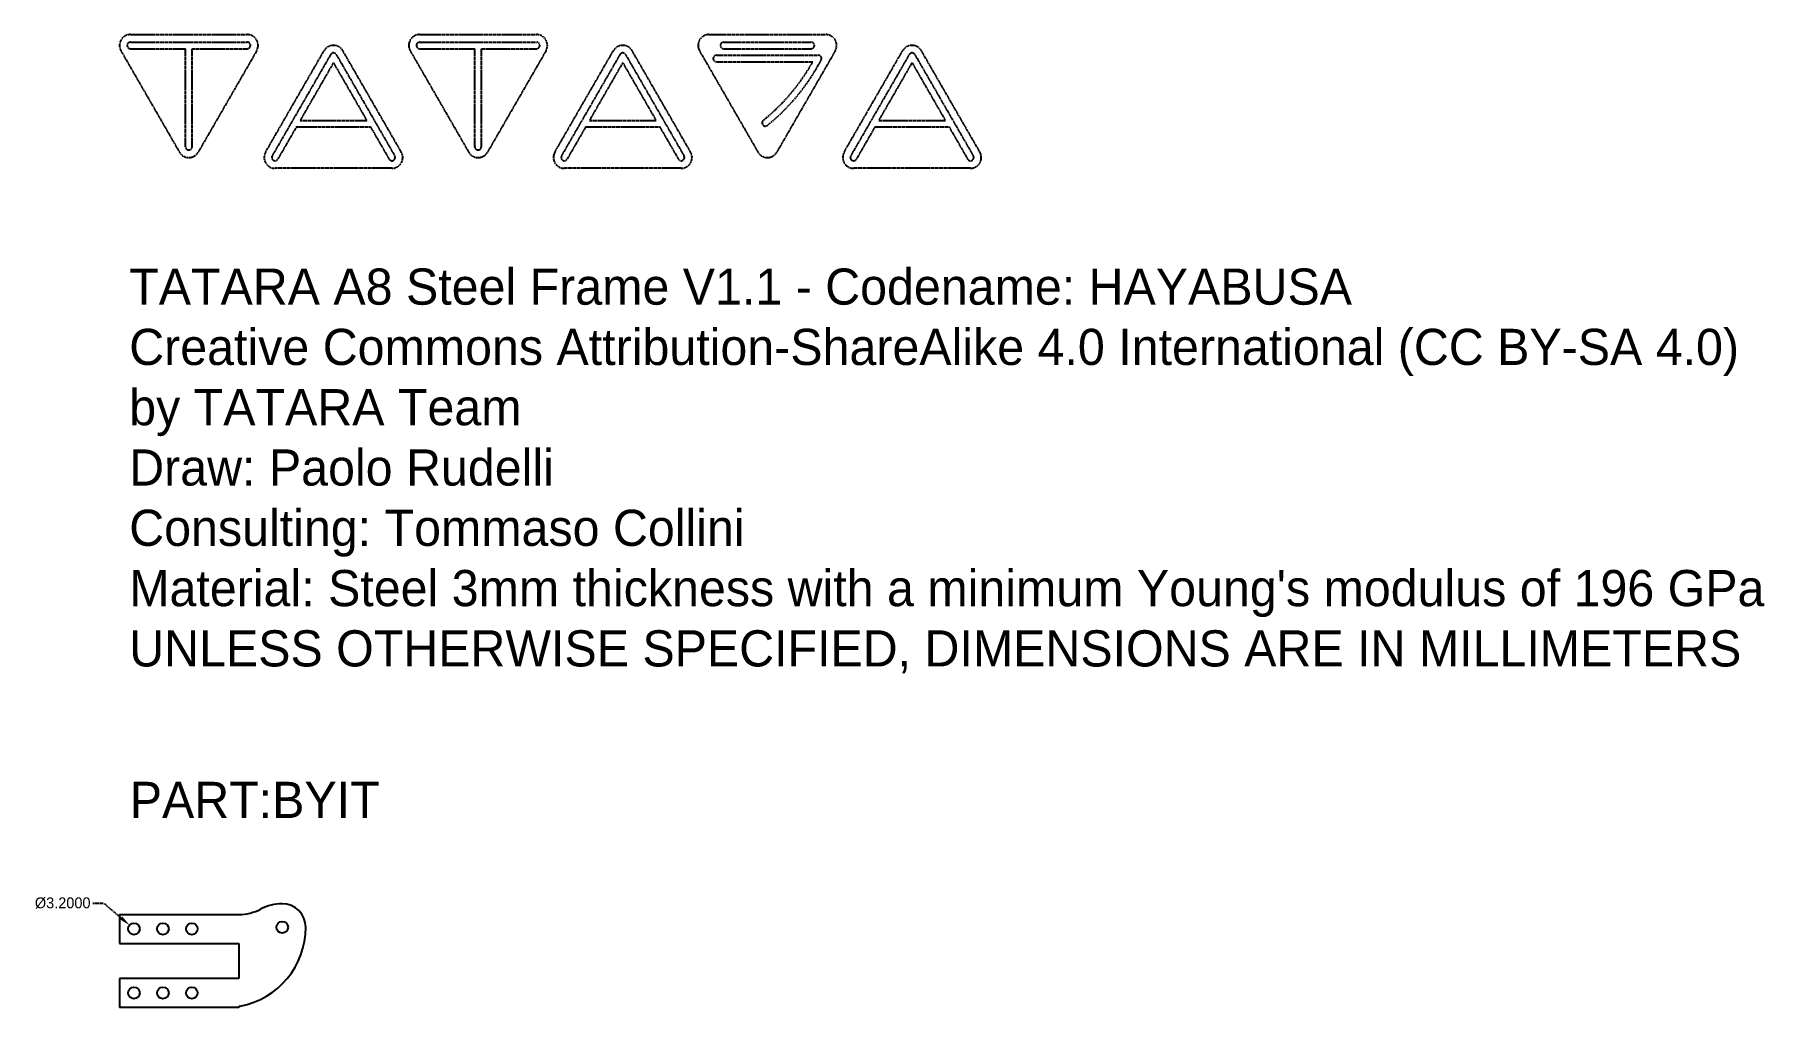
# Model space of a CAD drawing. Header units: inches. Extents: x -23 to 455, y -30 to 239.
import ezdxf

# ---------------------------------------------------------------- set-up
doc = ezdxf.new("R2010")
doc.units = ezdxf.units.IN
doc.header["$MEASUREMENT"] = 0
doc.linetypes.add('HIDDEN', pattern=[0.15, 0.1, -0.05])
doc.layers.get('Defpoints').update_dxf_attribs({"linetype": 'CONTINUOUS'})
for name, color, linetype in [('NOTE', 3, 'CONTINUOUS'), ('QUOTE', 6, 'HIDDEN'), ('TATARA LOGO', 2, 'HIDDEN'), ('VISIBLE', 7, 'CONTINUOUS')]:
    doc.layers.add(name, color=color, linetype=linetype)
doc.dimstyles.get("Standard").update_dxf_attribs({"dimtxt": 0.18, "dimasz": 0.18, "dimexe": 0.18, "dimexo": 0.0625, "dimgap": 0.09, "dimtad": 0, "dimtih": 1, "dimtoh": 1, "dimdec": 4, "dimzin": 0, "dimdsep": 46, "dimtxsty": 'Standard', "dimcen": 0.09, "dimadec": 0, "dimazin": 0, "dimtfac": 1, "dimtdec": 4, "dimtofl": 0, "dimtmove": 0, "dimatfit": 3, "dimfxl": 1, "dimtolj": 1, "dimtzin": 0, "dimarcsym": 0})

# ---------------------------------------------------------------- blocks, each defined once
blk = doc.blocks.new('*D5')
at = {"layer": 'Defpoints', "color": 0}
for p in [(2.99, -7.26), (5.43, -9.33)]:
    blk.add_point(p, dxfattribs=at)
at = {"layer": 'QUOTE', "color": 0, "lineweight": -2}
for p, q in [((-7.17, -1.15), (-4.17, -1.15)), ((-4.17, -1.15), (0.71, -5.31))]:
    blk.add_line(p, q, dxfattribs=at)
at = {"layer": 'QUOTE', "color": 0}
blk.add_solid([(0.38, -5.69), (1.03, -4.93), (2.99, -7.26)], dxfattribs=at)
at = {"layer": 'QUOTE', "color": 0, "insert": (-15.51, -1.15), "char_height": 3, "attachment_point": 5}
blk.add_mtext('\\A1;%%c3.2000', dxfattribs=at)

msp = doc.modelspace()

# ---------------------------------------------------------------- linework, layer by layer
at = {"layer": 'TATARA LOGO'}
for p, q in [((0.60786, 234.449), (16.77366, 206.449)), ((3.20593, 238.949), (35.53755, 238.949)), ((3.20593, 236.849), (35.53755, 236.849)), ((3.20593, 235.049), (18.47174, 235.049)), ((18.47174, 207.949), (18.47174, 235.049)), ((20.27174, 235.049), (35.53755, 235.049)), ((20.27174, 207.949), (20.27174, 235.049)), ((38.13562, 234.449), (21.96982, 206.449)), ((40.60786, 206.48234), (56.77366, 234.48234)), ((78.13562, 206.48234), (61.96982, 234.48234)), ((80.60786, 234.449), (96.77366, 206.449)), ((83.20593, 238.949), (115.53755, 238.949)), ((83.20593, 236.849), (115.53755, 236.849)), ((83.20593, 235.049), (98.47174, 235.049)), ((98.47174, 207.949), (98.47174, 235.049)), ((100.27174, 207.949), (100.27174, 235.049)), ((100.27174, 235.049), (115.53755, 235.049)), ((118.13562, 234.449), (101.96982, 206.449)), ((120.60786, 206.48234), (136.77366, 234.48234)), ((158.13562, 206.48234), (141.96982, 234.48234)), ((160.60786, 234.449), (176.77366, 206.449)), ((163.20593, 238.949), (195.53755, 238.949)), ((167.26193, 236.849), (191.48155, 236.849)), ((167.26193, 235.049), (191.48155, 235.049)), ((198.13562, 234.449), (181.96982, 206.449)), ((200.60786, 206.48234), (216.77366, 234.48234)), ((238.13562, 206.48234), (221.96982, 234.48234)), ((58.59232, 233.43234), (42.42651, 205.43234)), ((59.37174, 231.18234), (50.15338, 215.21567)), ((59.37174, 231.18234), (68.5901, 215.21567)), ((60.15116, 233.43234), (76.31697, 205.43234)), ((138.59232, 233.43234), (122.42651, 205.43234)), ((139.37174, 231.18234), (130.15338, 215.21567)), ((139.37174, 231.18234), (148.5901, 215.21567)), ((140.15116, 233.43234), (156.31697, 205.43234)), ((165.28439, 233.249), (193.45909, 233.249)), ((165.28439, 231.449), (191.94335, 231.449)), ((218.59232, 233.43234), (202.42651, 205.43234)), ((219.37174, 231.18234), (210.15338, 215.21567)), ((219.37174, 231.18234), (228.5901, 215.21567)), ((220.15116, 233.43234), (236.31697, 205.43234)), ((49.11415, 213.41567), (43.98535, 204.53233)), ((49.11415, 213.41567), (69.62933, 213.41567)), ((50.15338, 215.21567), (68.5901, 215.21567)), ((69.62933, 213.41567), (74.75813, 204.53234)), ((129.11415, 213.41567), (123.98535, 204.53233)), ((129.11415, 213.41567), (149.62933, 213.41567)), ((130.15338, 215.21567), (148.5901, 215.21567)), ((149.62933, 213.41567), (154.75813, 204.53234)), ((209.11415, 213.41567), (203.98535, 204.53233)), ((209.11415, 213.41567), (229.62933, 213.41567)), ((210.15338, 215.21567), (228.5901, 215.21567)), ((229.62933, 213.41567), (234.75813, 204.53234)), ((75.53755, 201.98234), (43.20593, 201.98234)), ((155.53755, 201.98234), (123.20593, 201.98234)), ((235.53755, 201.98234), (203.20593, 201.98234))]:
    msp.add_line(p, q, dxfattribs=at)
for centre, radius, start, end in [((3.20593, 235.949), 3, 90, 210), ((3.20593, 235.949), 0.9, 90, 270), ((35.53755, 235.949), 3, 330, 90), ((35.53755, 235.949), 0.9, 270, 90), ((59.37174, 232.98234), 3, 30, 150), ((83.20593, 235.949), 3, 90, 210), ((83.20593, 235.949), 0.9, 90, 270), ((115.53755, 235.949), 3, 330, 90), ((115.53755, 235.949), 0.9, 270, 90), ((115.53755, 235.949), 0.9, 270, 90), ((139.37174, 232.98234), 3, 30, 150), ((163.20593, 235.949), 3, 90, 210), ((167.26193, 235.949), 0.9, 90, 270), ((191.48155, 235.949), 0.9, 270, 90), ((195.53755, 235.949), 3, 330, 90), ((219.37174, 232.98234), 3, 30, 150), ((59.37174, 232.98234), 0.9, 30, 149.9999972), ((139.37174, 232.98234), 0.9, 30, 149.9999972), ((165.28439, 232.349), 0.9, 90, 270), ((142.96753, 258.98254), 56.18474, 308.8897527, 330.6559013), ((142.96753, 258.98254), 57.98474, 308.8897527, 332.1550619), ((193.45909, 232.349), 0.9, 329.9999988, 90), ((219.37174, 232.98234), 0.9, 30, 149.9999972), ((178.8067, 214.55031), 0.9, 128.8897527, 308.8897527), ((19.37174, 207.949), 3, 210, 330), ((19.37174, 207.949), 0.9, 180, 0), ((43.20593, 204.98234), 3, 150, 270), ((75.53755, 204.98234), 3, 270, 30), ((99.37174, 207.949), 3, 210, 330), ((99.37174, 207.949), 0.9, 180, 0), ((123.20593, 204.98234), 3, 150, 270), ((155.53755, 204.98234), 3, 270, 30), ((179.37174, 207.949), 3, 210, 330), ((203.20593, 204.98234), 3, 150, 270), ((235.53755, 204.98234), 3, 270, 30), ((43.20593, 204.98234), 0.9, 149.9999972, 329.9991008), ((75.53755, 204.98234), 0.9, 210, 30), ((123.20593, 204.98234), 0.9, 149.9999972, 329.9991008), ((155.53755, 204.98234), 0.9, 210, 30), ((203.20593, 204.98234), 0.9, 149.9999972, 329.9991008), ((235.53755, 204.98234), 0.9, 210, 30)]:
    msp.add_arc(centre, radius, start, end, dxfattribs=at)
at = {"layer": 'VISIBLE'}
for p, q in [((0.20929, -4.29551), (33.20929, -4.29551)), ((0.20929, -4.29551), (0.20929, -12.29551)), ((0.20929, -12.29551), (33.20929, -12.29551)), ((33.20929, -12.29551), (33.20929, -21.99551)), ((33.20929, -21.99551), (0.20929, -21.99551)), ((0.20929, -21.99551), (0.20929, -29.99551)), ((33.20929, -29.99551), (0.20929, -29.99551))]:
    msp.add_line(p, q, dxfattribs=at)
for centre in [(4.2093, -8.29551), (12.2093, -8.29551), (20.2093, -8.29551), (45.20931, -7.84552), (4.2093, -25.99551), (12.2093, -25.99551), (20.2093, -25.99551)]:
    msp.add_circle(centre, 1.6, dxfattribs=at)
for centre, radius, start, end in [((33.20929, 8.64543), 12.94094, 270, 297.6225897), ((45.20931, -14.28646), 12.94094, 89.9999923, 117.6225897), ((45.20931, -7.84552), 6.5, 359.9999968, 89.9999923), ((29.55931, -7.84552), 22.15, 280.5203623, 359.9999968), ((33.69486, -30.11477), 0.5, 100.5203623, 166.2013372)]:
    msp.add_arc(centre, radius, start, end, dxfattribs=at)

# ---------------------------------------------------------------- texts
at = {"layer": 'NOTE', "char_height": 10, "width": 1231.3748319, "attachment_point": 1}
for s, insert in [("{\\pxsm1;TATARA A8 Steel Frame V1.1 - Codename: HAYABUSA\\PCreative Commons Attribution-ShareAlike 4.0 International (CC BY-SA 4.0)\\Pby TATARA Team\\PDraw: Paolo Rudelli\\PConsulting: Tommaso Collini\\P\\pql;Material: Steel 3mm thickness with a minimum Young's modulus of 196 GPa\\P\\pq*;UNLESS OTHERWISE SPECIFIED, DIMENSIONS ARE IN MILLIMETERS}", (2.89358, 174.28045)), ('{\\pxsm1;PART:BYIT}', (3.04355, 32.37329))]:
    msp.add_mtext(s, dxfattribs=dict(at, insert=insert))

# ---------------------------------------------------------------- dimensions: what is measured, and where the dimension line sits
at = {"layer": 'QUOTE'}
dim = msp.add_diameter_dim_2p(p1=(5.42711, -9.33327), p2=(2.99149, -7.25775), dimstyle='Standard', override={"dimtxt": 3, "dimasz": 3, "dimtmove": 0}, dxfattribs=at)
dim.commit()
dim.dimension.update_dxf_attribs({"geometry": '*D5', "text_midpoint": (-15.51096, -1.15425), "dimtype": 163})

doc.saveas('drawing.dxf')
